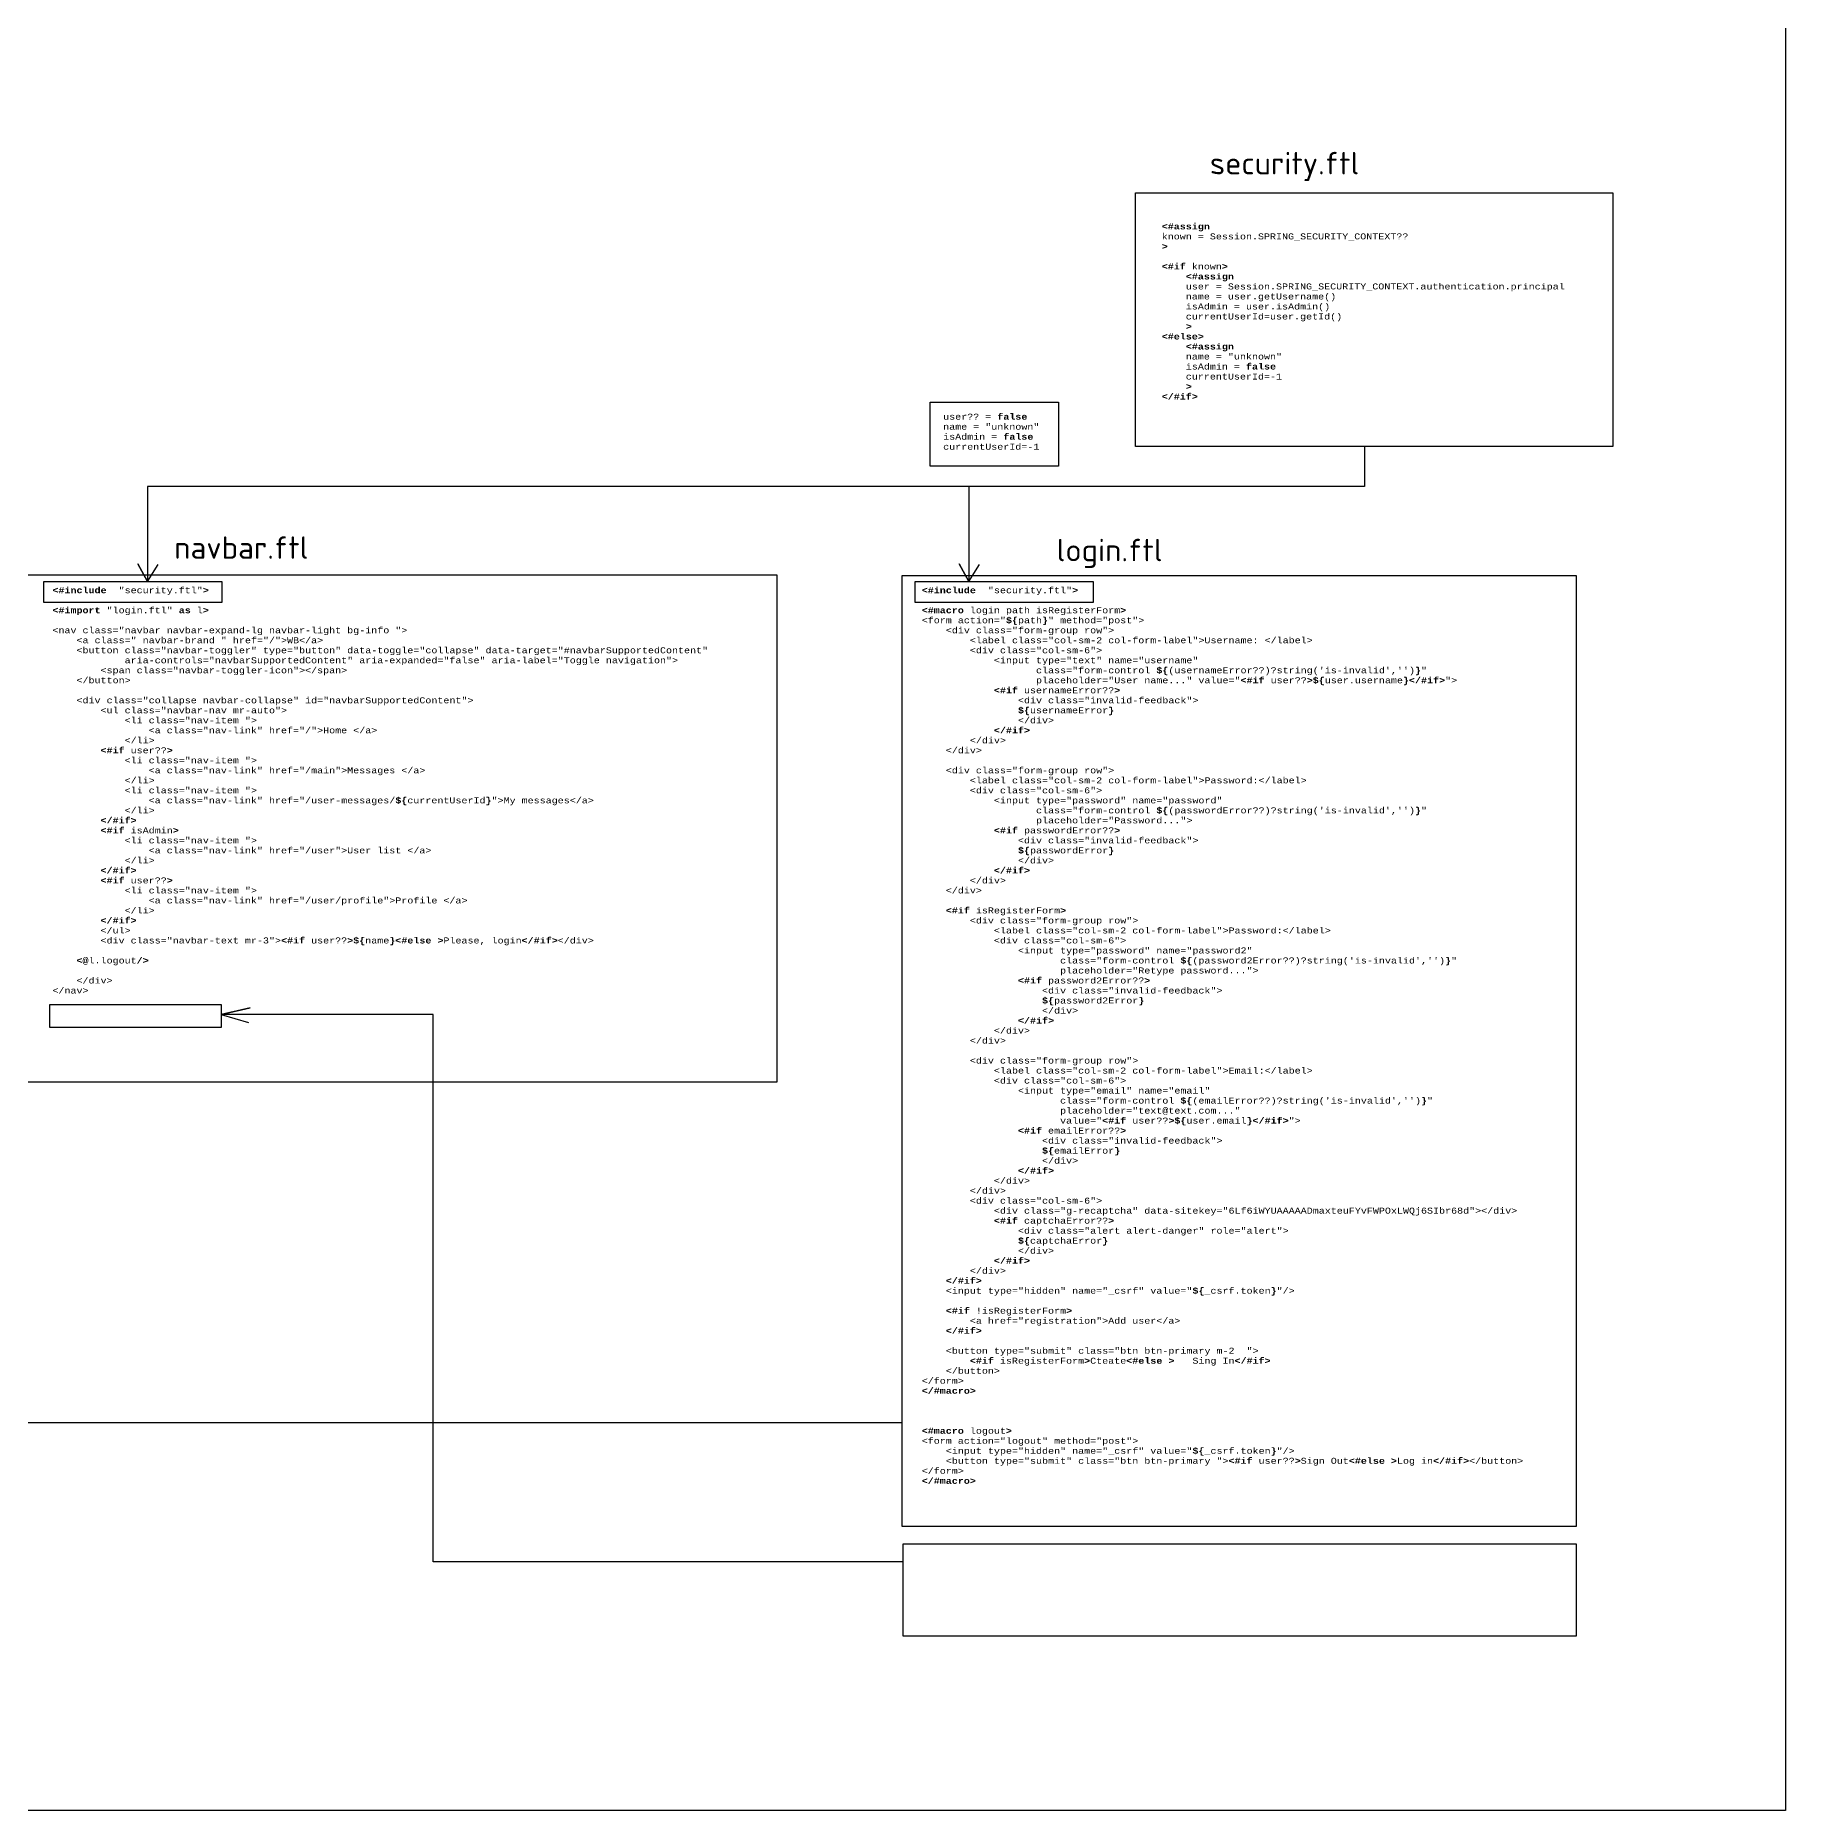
# Model space of a CAD drawing. Header units: millimetres. Extents: x 4991 to 8016, y 2113 to 3730.
# Drawn here: x 5980 to 6527, y 2113 to 2668 of the extents above; entities that cross this region are included whole.
import ezdxf

# ---------------------------------------------------------------- set-up
doc = ezdxf.new("R2010")
doc.units = ezdxf.units.MM
doc.styles.get("Standard").update_dxf_attribs({"font": 'arial.ttf'})

msp = doc.modelspace()

# ---------------------------------------------------------------- linework, layer by layer
at = {"color": 4, "lineweight": 30}
msp.add_lwpolyline([(5577.32, 2682.99), (6527.05, 2682.99), (6527.05, 2113.13), (5577.32, 2113.13)], close=True, dxfattribs=at)
at = {"color": 2, "lineweight": 30}
for points in [[(6324, 2618.38), (6473.14, 2618.38), (6473.14, 2539.21), (6324, 2539.21)], [(6259.86, 2553.03), (6299.95, 2553.03), (6299.95, 2533), (6259.86, 2533)], [(5983.01, 2497.01), (6038.56, 2497.01), (6038.56, 2490.44), (5983.01, 2490.44)], [(6255.21, 2497.01), (6310.76, 2497.01), (6310.76, 2490.44), (6255.21, 2490.44)]]:
    msp.add_lwpolyline(points, close=True, dxfattribs=at)
for points in [[(6395.51, 2539.21), (6395.51, 2526.69), (6015.35, 2526.69)], [(6015.35, 2526.69), (6015.35, 2497.01), (6012.34, 2502.56), (6015.35, 2497.01), (6018.68, 2502.3)], [(6271.9, 2526.69), (6271.9, 2497.01), (6268.89, 2502.56), (6271.9, 2497.01), (6275.23, 2502.3)]]:
    msp.add_lwpolyline(points, dxfattribs=at)
at = {"color": 1, "lineweight": 30}
msp.add_lwpolyline([(5977.76, 2499.07), (6211.96, 2499.07), (6211.96, 2340.63), (5977.76, 2340.63)], close=True, dxfattribs=at)
at = {"color": 6, "lineweight": 30}
for points in [[(6251.11, 2498.85), (6461.66, 2498.85), (6461.66, 2201.82), (6251.11, 2201.82)], [(5984.85, 2364.93), (6038.39, 2364.93), (6038.39, 2357.74), (5984.85, 2357.74)], [(6251.48, 2196.44), (6461.66, 2196.44), (6461.66, 2167.57), (6251.48, 2167.57)]]:
    msp.add_lwpolyline(points, close=True, dxfattribs=at)
for points in [[(6251.48, 2190.79), (6104.6, 2190.79), (6104.6, 2361.78), (6104.6, 2361.78), (6104.6, 2361.78), (6038.39, 2361.78), (6047.49, 2363.88), (6038.39, 2361.78), (6046.96, 2359.3)], [(5869.87, 2234.34), (5875.74, 2237.78), (5869.87, 2234.34), (5875.94, 2231.46), (5869.87, 2234.34), (6251.11, 2234.34), (6251.11, 2234.34)]]:
    msp.add_lwpolyline(points, dxfattribs=at)

# ---------------------------------------------------------------- texts
at = {"attachment_point": 1}
for s, width, insert, char_height in [('{\\fISOCPEUR|b0|i0|c0|p34;security.ftl}', 101.5882, (6347.23, 2631.19), 7), ('{\\fCourier New|b1|i0|c204|p49;\\H0.75x;\\C23;\\c3307724;<#assign^J\\fCourier New|b0|i0|c204|p49;\\C9;\\c13023145;known = Session.SPRING_SECURITY_CONTEXT\\C153;\\c12293992;??^J\\fCourier New|b1|i0|c204|p49;\\C23;\\c3307724;>^J^J<#if \\fCourier New|b0|i0|c204|p49;\\C9;\\c13023145;known\\fCourier New|b1|i0|c204|p49;\\C23;\\c3307724;>^J    <#assign^J    \\fCourier New|b0|i0|c204|p49;\\C9;\\c13023145;user = Session.SPRING_SECURITY_CONTEXT.authentication.principal^J    name = user.getUsername()^J    isAdmin = user.isAdmin()^J    currentUserId=user.getId()^J    \\fCourier New|b1|i0|c204|p49;\\C23;\\c3307724;>^J<#else>^J    <#assign^J    \\fCourier New|b0|i0|c204|p49;\\C9;\\c13023145;name = \\C75;\\c5867370;"unknown"^J    \\C9;\\c13023145;isAdmin = \\fCourier New|b1|i0|c204|p49;\\C23;\\c3307724;false^J    \\fCourier New|b0|i0|c204|p49;\\C9;\\c13023145;currentUserId=-\\C153;\\c12293992;1^J    \\fCourier New|b1|i0|c204|p49;\\C23;\\c3307724;>^J</#if>}', 143.1692, (6332.2, 2608.87), 2.5), ('{\\fCourier New|b1|i0|c204|p49;\\H0.75x;\\C23;\\c3307724;    \\fCourier New|b0|i0|c204|p49;\\C9;\\c13023145;user\\fCourier New|b0|i0|c0|p49;??\\fCourier New|b0|i0|c204|p49; = \\fCourier New|b1|i0|c0|p49;\\C23;\\c3307724;false\\P\\fCourier New|b1|i0|c204|p49;    \\fCourier New|b0|i0|c204|p49;\\C9;\\c13023145;name = \\C75;\\c5867370;"\\fCourier New|b0|i0|c0|p49;unknown\\fCourier New|b0|i0|c204|p49;"^J    \\C9;\\c13023145;isAdmin = \\fCourier New|b1|i0|c0|p49;\\C23;\\c3307724;false\\fCourier New|b1|i0|c204|p49;^J    \\fCourier New|b0|i0|c204|p49;\\C9;\\c13023145;currentUserId=\\fCourier New|b0|i0|c0|p49;-\\fCourier New|b0|i0|c204|p49;\\C153;\\c12293992;1}', 48.321, (6256.4, 2549.44), 2.5), ('{\\fISOCPEUR|b0|i0|c0|p34;navbar.ftl}', 101.5882, (6023.75, 2511.11), 7), ('{\\fISOCPEUR|b0|i0|c0|p34;login.ftl}', 101.5882, (6299.36, 2510.34), 7), ('{\\fCourier New|b1|i0|c204|p49;\\H0.75x;\\C23;\\c3307724;<#include  \\fCourier New|b0|i0|c204|p49;\\C75;\\c5867370;"security.ftl"\\fCourier New|b1|i0|c204|p49;\\C23;\\c3307724;>\\fCourier New|b1|i0|c0|p49;\\P\\fCourier New|b1|i0|c204|p49;^J<#import \\fCourier New|b0|i0|c204|p49;\\C75;\\c5867370;"login.ftl" \\fCourier New|b1|i0|c204|p49;\\C23;\\c3307724;as \\fCourier New|b0|i0|c204|p49;\\C9;\\c13023145;l\\fCourier New|b1|i0|c204|p49;\\C23;\\c3307724;>^J^J\\fCourier New|b0|i0|c204|p49;\\C43;\\c6995944;<nav \\C9;\\c12237498;class=\\C73;\\c6406821;"navbar navbar-expand-lg navbar-light bg-info "\\C43;\\c6995944;>^J    <a \\C9;\\c12237498;class=\\C73;\\c6406821;" navbar-brand " \\C9;\\c12237498;href=\\C73;\\c6406821;"/"\\C43;\\c6995944;>\\C9;\\c13023145;WB\\C43;\\c6995944;</a>^J    <button \\C9;\\c12237498;class=\\C73;\\c6406821;"navbar-toggler" \\C9;\\c12237498;type=\\C73;\\c6406821;"button" \\C9;\\c12237498;data-toggle=\\C73;\\c6406821;"collapse" \\C9;\\c12237498;data-target=\\C73;\\c6406821;"#navbarSupportedContent"^J            \\C9;\\c12237498;aria-controls=\\C73;\\c6406821;"navbarSupportedContent" \\C9;\\c12237498;aria-expanded=\\C73;\\c6406821;"false" \\C9;\\c12237498;aria-label=\\C73;\\c6406821;"Toggle navigation"\\C43;\\c6995944;>^J        <span \\C9;\\c12237498;class=\\C73;\\c6406821;"navbar-toggler-icon"\\C43;\\c6995944;></span>^J    </button>^J^J    <div \\C9;\\c12237498;class=\\C73;\\c6406821;"collapse navbar-collapse" \\C9;\\c12237498;id=\\C73;\\c6406821;"navbarSupportedContent"\\C43;\\c6995944;>^J        <ul \\C9;\\c12237498;class=\\C73;\\c6406821;"navbar-nav mr-auto"\\C43;\\c6995944;>^J            <li \\C9;\\c12237498;class=\\C73;\\c6406821;"nav-item "\\C43;\\c6995944;>^J                <a \\C9;\\c12237498;class=\\C73;\\c6406821;"nav-link" \\C9;\\c12237498;href=\\C73;\\c6406821;"/"\\C43;\\c6995944;>\\C9;\\c13023145;Home \\C43;\\c6995944;</a>^J            </li>^J        \\fCourier New|b1|i0|c204|p49;\\C23;\\c3307724;<#if \\fCourier New|b0|i0|c204|p49;\\C9;\\c13023145;user\\C153;\\c12293992;??\\fCourier New|b1|i0|c204|p49;\\C23;\\c3307724;>^J            \\fCourier New|b0|i0|c204|p49;\\C43;\\c6995944;<li \\C9;\\c12237498;class=\\C73;\\c6406821;"nav-item "\\C43;\\c6995944;>^J                <a \\C9;\\c12237498;class=\\C73;\\c6406821;"nav-link" \\C9;\\c12237498;href=\\C73;\\c6406821;"/main"\\C43;\\c6995944;>\\C9;\\c13023145;Messages \\C43;\\c6995944;</a>^J            </li>^J            <li \\C9;\\c12237498;class=\\C73;\\c6406821;"nav-item "\\C43;\\c6995944;>^J                <a \\C9;\\c12237498;class=\\C73;\\c6406821;"nav-link" \\C9;\\c12237498;href=\\C73;\\c6406821;"/user-messages/\\fCourier New|b1|i0|c204|p49;\\C23;\\c3307724;$\\{\\fCourier New|b0|i0|c204|p49;\\C9;\\c13023145;currentUserId\\fCourier New|b1|i0|c204|p49;\\C23;\\c3307724;\\}\\fCourier New|b0|i0|c204|p49;\\C73;\\c6406821;"\\C43;\\c6995944;>\\C9;\\c13023145;My messages\\C43;\\c6995944;</a>^J            </li>^J        \\fCourier New|b1|i0|c204|p49;\\C23;\\c3307724;</#if>^J        <#if \\fCourier New|b0|i0|c204|p49;\\C9;\\c13023145;isAdmin\\fCourier New|b1|i0|c204|p49;\\C23;\\c3307724;>^J            \\fCourier New|b0|i0|c204|p49;\\C43;\\c6995944;<li \\C9;\\c12237498;class=\\C73;\\c6406821;"nav-item "\\C43;\\c6995944;>^J                <a \\C9;\\c12237498;class=\\C73;\\c6406821;"nav-link" \\C9;\\c12237498;href=\\C73;\\c6406821;"/user"\\C43;\\c6995944;>\\C9;\\c13023145;User list \\C43;\\c6995944;</a>^J            </li>^J        \\fCourier New|b1|i0|c204|p49;\\C23;\\c3307724;</#if>^J        <#if \\fCourier New|b0|i0|c204|p49;\\C9;\\c13023145;user\\C153;\\c12293992;??\\fCourier New|b1|i0|c204|p49;\\C23;\\c3307724;>^J            \\fCourier New|b0|i0|c204|p49;\\C43;\\c6995944;<li \\C9;\\c12237498;class=\\C73;\\c6406821;"nav-item "\\C43;\\c6995944;>^J                <a \\C9;\\c12237498;class=\\C73;\\c6406821;"nav-link" \\C9;\\c12237498;href=\\C73;\\c6406821;"/user/profile"\\C43;\\c6995944;>\\C9;\\c13023145;Profile \\C43;\\c6995944;</a>^J            </li>^J        \\fCourier New|b1|i0|c204|p49;\\C23;\\c3307724;</#if>^J        \\fCourier New|b0|i0|c204|p49;\\C43;\\c6995944;</ul>^J        <div \\C9;\\c12237498;class=\\C73;\\c6406821;"navbar-text mr-3"\\C43;\\c6995944;>\\fCourier New|b1|i0|c204|p49;\\C23;\\c3307724;<#if \\fCourier New|b0|i0|c204|p49;\\C9;\\c13023145;user\\C153;\\c12293992;??\\fCourier New|b1|i0|c204|p49;\\C23;\\c3307724;>$\\{\\fCourier New|b0|i0|c204|p49;\\C9;\\c13023145;name\\fCourier New|b1|i0|c204|p49;\\C23;\\c3307724;\\}<#else >\\fCourier New|b0|i0|c204|p49;\\C9;\\c13023145;Please, login\\fCourier New|b1|i0|c204|p49;\\C23;\\c3307724;</#if>\\fCourier New|b0|i0|c204|p49;\\C43;\\c6995944;</div>\\fCourier New|b0|i0|c0|p49;\\P\\fCourier New|b0|i0|c204|p49;^J    \\fCourier New|b1|i0|c204|p49;\\C23;\\c3307724;<@\\fCourier New|b0|i0|c204|p49;\\C9;\\c13023145;l.logout\\fCourier New|b1|i0|c204|p49;\\C23;\\c3307724;/>\\fCourier New|b1|i0|c0|p49;\\P\\fCourier New|b1|i0|c204|p49;^J    \\fCourier New|b0|i0|c204|p49;\\C43;\\c6995944;</div>^J</nav>}', 268.3818, (5985.68, 2495.23), 2.5), ('{\\fCourier New|b1|i0|c204|p49;\\H0.75x;\\C23;\\c3307724;<#include  \\fCourier New|b0|i0|c204|p49;\\C75;\\c5867370;"security.ftl"\\fCourier New|b1|i0|c204|p49;\\C23;\\c3307724;>\\fCourier New|b1|i0|c0|p49;\\P\\P\\fCourier New|b1|i0|c204|p49;<#macro \\fCourier New|b0|i0|c204|p49;\\C9;\\c13023145;login path isRegisterForm\\fCourier New|b1|i0|c204|p49;\\C23;\\c3307724;>^J\\fCourier New|b0|i0|c204|p49;\\C43;\\c6995944;<form \\C9;\\c12237498;action=\\C73;\\c6406821;"\\fCourier New|b1|i0|c204|p49;\\C23;\\c3307724;$\\{\\fCourier New|b0|i0|c204|p49;\\C9;\\c13023145;path\\fCourier New|b1|i0|c204|p49;\\C23;\\c3307724;\\}\\fCourier New|b0|i0|c204|p49;\\C73;\\c6406821;" \\C9;\\c12237498;method=\\C73;\\c6406821;"post"\\C43;\\c6995944;>^J    <div \\C9;\\c12237498;class=\\C73;\\c6406821;"form-group row"\\C43;\\c6995944;>^J        <label \\C9;\\c12237498;class=\\C73;\\c6406821;"col-sm-2 col-form-label"\\C43;\\c6995944;>\\C9;\\c13023145;Username: \\C43;\\c6995944;</label>^J        <div \\C9;\\c12237498;class=\\C73;\\c6406821;"col-sm-6"\\C43;\\c6995944;>^J            <input \\C9;\\c12237498;type=\\C73;\\c6406821;"text" \\C9;\\c12237498;name=\\C73;\\c6406821;"username"^J                   \\C9;\\c12237498;class=\\C73;\\c6406821;"form-control \\fCourier New|b1|i0|c204|p49;\\C23;\\c3307724;$\\{\\fCourier New|b0|i0|c204|p49;\\C9;\\c13023145;(usernameError\\C153;\\c12293992;??\\C9;\\c13023145;)\\C153;\\c12293992;?\\C9;\\c13023145;string(\\C75;\\c5867370;\'is-invalid\'\\C23;\\c3307724;,\\C75;\\c5867370;\'\'\\C9;\\c13023145;)\\fCourier New|b1|i0|c204|p49;\\C23;\\c3307724;\\}\\fCourier New|b0|i0|c204|p49;\\C73;\\c6406821;"^J                   \\C9;\\c12237498;placeholder=\\C73;\\c6406821;"User name..." \\C9;\\c12237498;value=\\C73;\\c6406821;"\\fCourier New|b1|i0|c204|p49;\\C23;\\c3307724;<#if \\fCourier New|b0|i0|c204|p49;\\C9;\\c13023145;user\\C153;\\c12293992;??\\fCourier New|b1|i0|c204|p49;\\C23;\\c3307724;>$\\{\\fCourier New|b0|i0|c204|p49;\\C9;\\c13023145;user.username\\fCourier New|b1|i0|c204|p49;\\C23;\\c3307724;\\}</#if>\\fCourier New|b0|i0|c204|p49;\\C73;\\c6406821;"\\C43;\\c6995944;>^J            \\fCourier New|b1|i0|c204|p49;\\C23;\\c3307724;<#if \\fCourier New|b0|i0|c204|p49;\\C9;\\c13023145;usernameError\\C153;\\c12293992;??\\fCourier New|b1|i0|c204|p49;\\C23;\\c3307724;>^J                \\fCourier New|b0|i0|c204|p49;\\C43;\\c6995944;<div \\C9;\\c12237498;class=\\C73;\\c6406821;"invalid-feedback"\\C43;\\c6995944;>^J                \\fCourier New|b1|i0|c204|p49;\\C23;\\c3307724;$\\{\\fCourier New|b0|i0|c204|p49;\\C9;\\c13023145;usernameError\\fCourier New|b1|i0|c204|p49;\\C23;\\c3307724;\\}^J                \\fCourier New|b0|i0|c204|p49;\\C43;\\c6995944;</div>^J            \\fCourier New|b1|i0|c204|p49;\\C23;\\c3307724;</#if>^J        \\fCourier New|b0|i0|c204|p49;\\C43;\\c6995944;</div>^J    </div>^J^J    <div \\C9;\\c12237498;class=\\C73;\\c6406821;"form-group row"\\C43;\\c6995944;>^J        <label \\C9;\\c12237498;class=\\C73;\\c6406821;"col-sm-2 col-form-label"\\C43;\\c6995944;>\\C9;\\c13023145;Password:\\C43;\\c6995944;</label>^J        <div \\C9;\\c12237498;class=\\C73;\\c6406821;"col-sm-6"\\C43;\\c6995944;>^J            <input \\C9;\\c12237498;type=\\C73;\\c6406821;"password" \\C9;\\c12237498;name=\\C73;\\c6406821;"password"^J                   \\C9;\\c12237498;class=\\C73;\\c6406821;"form-control \\fCourier New|b1|i0|c204|p49;\\C23;\\c3307724;$\\{\\fCourier New|b0|i0|c204|p49;\\C9;\\c13023145;(passwordError\\C153;\\c12293992;??\\C9;\\c13023145;)\\C153;\\c12293992;?\\C9;\\c13023145;string(\\C75;\\c5867370;\'is-invalid\'\\C23;\\c3307724;,\\C75;\\c5867370;\'\'\\C9;\\c13023145;)\\fCourier New|b1|i0|c204|p49;\\C23;\\c3307724;\\}\\fCourier New|b0|i0|c204|p49;\\C73;\\c6406821;"^J                   \\C9;\\c12237498;placeholder=\\C73;\\c6406821;"Password..."\\C43;\\c6995944;>^J            \\fCourier New|b1|i0|c204|p49;\\C23;\\c3307724;<#if \\fCourier New|b0|i0|c204|p49;\\C9;\\c13023145;passwordError\\C153;\\c12293992;??\\fCourier New|b1|i0|c204|p49;\\C23;\\c3307724;>^J                \\fCourier New|b0|i0|c204|p49;\\C43;\\c6995944;<div \\C9;\\c12237498;class=\\C73;\\c6406821;"invalid-feedback"\\C43;\\c6995944;>^J                \\fCourier New|b1|i0|c204|p49;\\C23;\\c3307724;$\\{\\fCourier New|b0|i0|c204|p49;\\C9;\\c13023145;passwordError\\fCourier New|b1|i0|c204|p49;\\C23;\\c3307724;\\}^J                \\fCourier New|b0|i0|c204|p49;\\C43;\\c6995944;</div>^J            \\fCourier New|b1|i0|c204|p49;\\C23;\\c3307724;</#if>^J        \\fCourier New|b0|i0|c204|p49;\\C43;\\c6995944;</div>^J    </div>^J^J    \\fCourier New|b1|i0|c204|p49;\\C23;\\c3307724;<#if \\fCourier New|b0|i0|c204|p49;\\C9;\\c13023145;isRegisterForm\\fCourier New|b1|i0|c204|p49;\\C23;\\c3307724;>^J        \\fCourier New|b0|i0|c204|p49;\\C43;\\c6995944;<div \\C9;\\c12237498;class=\\C73;\\c6406821;"form-group row"\\C43;\\c6995944;>^J            <label \\C9;\\c12237498;class=\\C73;\\c6406821;"col-sm-2 col-form-label"\\C43;\\c6995944;>\\C9;\\c13023145;Password:\\C43;\\c6995944;</label>^J            <div \\C9;\\c12237498;class=\\C73;\\c6406821;"col-sm-6"\\C43;\\c6995944;>^J                <input \\C9;\\c12237498;type=\\C73;\\c6406821;"password" \\C9;\\c12237498;name=\\C73;\\c6406821;"password2"^J                       \\C9;\\c12237498;class=\\C73;\\c6406821;"form-control \\fCourier New|b1|i0|c204|p49;\\C23;\\c3307724;$\\{\\fCourier New|b0|i0|c204|p49;\\C9;\\c13023145;(password2Error\\C153;\\c12293992;??\\C9;\\c13023145;)\\C153;\\c12293992;?\\C9;\\c13023145;string(\\C75;\\c5867370;\'is-invalid\'\\C23;\\c3307724;,\\C75;\\c5867370;\'\'\\C9;\\c13023145;)\\fCourier New|b1|i0|c204|p49;\\C23;\\c3307724;\\}\\fCourier New|b0|i0|c204|p49;\\C73;\\c6406821;"^J                       \\C9;\\c12237498;placeholder=\\C73;\\c6406821;"Retype password..."\\C43;\\c6995944;>^J                \\fCourier New|b1|i0|c204|p49;\\C23;\\c3307724;<#if \\fCourier New|b0|i0|c204|p49;\\C9;\\c13023145;password2Error\\C153;\\c12293992;??\\fCourier New|b1|i0|c204|p49;\\C23;\\c3307724;>^J                    \\fCourier New|b0|i0|c204|p49;\\C43;\\c6995944;<div \\C9;\\c12237498;class=\\C73;\\c6406821;"invalid-feedback"\\C43;\\c6995944;>^J                    \\fCourier New|b1|i0|c204|p49;\\C23;\\c3307724;$\\{\\fCourier New|b0|i0|c204|p49;\\C9;\\c13023145;password2Error\\fCourier New|b1|i0|c204|p49;\\C23;\\c3307724;\\}^J                    \\fCourier New|b0|i0|c204|p49;\\C43;\\c6995944;</div>^J                \\fCourier New|b1|i0|c204|p49;\\C23;\\c3307724;</#if>^J            \\fCourier New|b0|i0|c204|p49;\\C43;\\c6995944;</div>^J        </div>^J^J        <div \\C9;\\c12237498;class=\\C73;\\c6406821;"form-group row"\\C43;\\c6995944;>^J            <label \\C9;\\c12237498;class=\\C73;\\c6406821;"col-sm-2 col-form-label"\\C43;\\c6995944;>\\C9;\\c13023145;Email:\\C43;\\c6995944;</label>^J            <div \\C9;\\c12237498;class=\\C73;\\c6406821;"col-sm-6"\\C43;\\c6995944;>^J                <input \\C9;\\c12237498;type=\\C73;\\c6406821;"email" \\C9;\\c12237498;name=\\C73;\\c6406821;"email"^J                       \\C9;\\c12237498;class=\\C73;\\c6406821;"form-control \\fCourier New|b1|i0|c204|p49;\\C23;\\c3307724;$\\{\\fCourier New|b0|i0|c204|p49;\\C9;\\c13023145;(emailError\\C153;\\c12293992;??\\C9;\\c13023145;)\\C153;\\c12293992;?\\C9;\\c13023145;string(\\C75;\\c5867370;\'is-invalid\'\\C23;\\c3307724;,\\C75;\\c5867370;\'\'\\C9;\\c13023145;)\\fCourier New|b1|i0|c204|p49;\\C23;\\c3307724;\\}\\fCourier New|b0|i0|c204|p49;\\C73;\\c6406821;"^J                       \\C9;\\c12237498;placeholder=\\C73;\\c6406821;"text@text.com..."^J                       \\C9;\\c12237498;value=\\C73;\\c6406821;"\\fCourier New|b1|i0|c204|p49;\\C23;\\c3307724;<#if \\fCourier New|b0|i0|c204|p49;\\C9;\\c13023145;user\\C153;\\c12293992;??\\fCourier New|b1|i0|c204|p49;\\C23;\\c3307724;>$\\{\\fCourier New|b0|i0|c204|p49;\\C9;\\c13023145;user.email\\fCourier New|b1|i0|c204|p49;\\C23;\\c3307724;\\}</#if>\\fCourier New|b0|i0|c204|p49;\\C73;\\c6406821;"\\C43;\\c6995944;>^J                \\fCourier New|b1|i0|c204|p49;\\C23;\\c3307724;<#if \\fCourier New|b0|i0|c204|p49;\\C9;\\c13023145;emailError\\C153;\\c12293992;??\\fCourier New|b1|i0|c204|p49;\\C23;\\c3307724;>^J                    \\fCourier New|b0|i0|c204|p49;\\C43;\\c6995944;<div \\C9;\\c12237498;class=\\C73;\\c6406821;"invalid-feedback"\\C43;\\c6995944;>^J                    \\fCourier New|b1|i0|c204|p49;\\C23;\\c3307724;$\\{\\fCourier New|b0|i0|c204|p49;\\C9;\\c13023145;emailError\\fCourier New|b1|i0|c204|p49;\\C23;\\c3307724;\\}^J                    \\fCourier New|b0|i0|c204|p49;\\C43;\\c6995944;</div>^J                \\fCourier New|b1|i0|c204|p49;\\C23;\\c3307724;</#if>^J            \\fCourier New|b0|i0|c204|p49;\\C43;\\c6995944;</div>^J        </div>^J        <div \\C9;\\c12237498;class=\\C73;\\c6406821;"col-sm-6"\\C43;\\c6995944;>^J            <div \\C9;\\c12237498;class=\\C73;\\c6406821;"g-recaptcha" \\C9;\\c12237498;data-sitekey=\\C73;\\c6406821;"6Lf6iWYUAAAAADmaxteuFYvFWPOxLWQj6SIbr68d"\\C43;\\c6995944;></div>^J            \\fCourier New|b1|i0|c204|p49;\\C23;\\c3307724;<#if \\fCourier New|b0|i0|c204|p49;\\C9;\\c13023145;captchaError\\C153;\\c12293992;??\\fCourier New|b1|i0|c204|p49;\\C23;\\c3307724;>^J                \\fCourier New|b0|i0|c204|p49;\\C43;\\c6995944;<div \\C9;\\c12237498;class=\\C73;\\c6406821;"alert alert-danger" \\C9;\\c12237498;role=\\C73;\\c6406821;"alert"\\C43;\\c6995944;>^J                \\fCourier New|b1|i0|c204|p49;\\C23;\\c3307724;$\\{\\fCourier New|b0|i0|c204|p49;\\C9;\\c13023145;captchaError\\fCourier New|b1|i0|c204|p49;\\C23;\\c3307724;\\}^J                \\fCourier New|b0|i0|c204|p49;\\C43;\\c6995944;</div>^J            \\fCourier New|b1|i0|c204|p49;\\C23;\\c3307724;</#if>^J        \\fCourier New|b0|i0|c204|p49;\\C43;\\c6995944;</div>^J    \\fCourier New|b1|i0|c204|p49;\\C23;\\c3307724;</#if>^J    \\fCourier New|b0|i0|c204|p49;\\C43;\\c6995944;<input \\C9;\\c12237498;type=\\C73;\\c6406821;"hidden" \\C9;\\c12237498;name=\\C73;\\c6406821;"_csrf" \\C9;\\c12237498;value=\\C73;\\c6406821;"\\fCourier New|b1|i0|c204|p49;\\C23;\\c3307724;$\\{\\fCourier New|b0|i0|c204|p49;\\C9;\\c13023145;_csrf.token\\fCourier New|b1|i0|c204|p49;\\C23;\\c3307724;\\}\\fCourier New|b0|i0|c204|p49;\\C73;\\c6406821;"\\C43;\\c6995944;/>^J^J    \\fCourier New|b1|i0|c204|p49;\\C23;\\c3307724;<#if \\fCourier New|b0|i0|c204|p49;\\C153;\\c12293992;!\\C9;\\c13023145;isRegisterForm\\fCourier New|b1|i0|c204|p49;\\C23;\\c3307724;>^J        \\fCourier New|b0|i0|c204|p49;\\C43;\\c6995944;<a \\C9;\\c12237498;href=\\C73;\\c6406821;"registration"\\C43;\\c6995944;>\\C9;\\c13023145;Add user\\C43;\\c6995944;</a>^J    \\fCourier New|b1|i0|c204|p49;\\C23;\\c3307724;</#if>^J^J    \\fCourier New|b0|i0|c204|p49;\\C43;\\c6995944;<button \\C9;\\c12237498;type=\\C73;\\c6406821;"submit" \\C9;\\c12237498;class=\\C73;\\c6406821;"btn btn-primary m-2  "\\C43;\\c6995944;>^J        \\fCourier New|b1|i0|c204|p49;\\C23;\\c3307724;<#if \\fCourier New|b0|i0|c204|p49;\\C9;\\c13023145;isRegisterForm\\fCourier New|b1|i0|c204|p49;\\C23;\\c3307724;>\\fCourier New|b0|i0|c204|p49;\\C9;\\c13023145;Cteate\\fCourier New|b1|i0|c204|p49;\\C23;\\c3307724;<#else >   \\fCourier New|b0|i0|c204|p49;\\C9;\\c13023145;Sing In\\fCourier New|b1|i0|c204|p49;\\C23;\\c3307724;</#if>^J    \\fCourier New|b0|i0|c204|p49;\\C43;\\c6995944;</button>^J</form>^J\\fCourier New|b1|i0|c204|p49;\\C23;\\c3307724;</#macro>\\fCourier New|b1|i0|c0|p49;\\P\\P\\fCourier New|b1|i0|c204|p49;^J^J<#macro \\fCourier New|b0|i0|c204|p49;\\C9;\\c13023145;logout\\fCourier New|b1|i0|c204|p49;\\C23;\\c3307724;>^J\\fCourier New|b0|i0|c204|p49;\\C43;\\c6995944;<form \\C9;\\c12237498;action=\\C73;\\c6406821;"logout" \\C9;\\c12237498;method=\\C73;\\c6406821;"post"\\C43;\\c6995944;>^J    <input \\C9;\\c12237498;type=\\C73;\\c6406821;"hidden" \\C9;\\c12237498;name=\\C73;\\c6406821;"_csrf" \\C9;\\c12237498;value=\\C73;\\c6406821;"\\fCourier New|b1|i0|c204|p49;\\C23;\\c3307724;$\\{\\fCourier New|b0|i0|c204|p49;\\C9;\\c13023145;_csrf.token\\fCourier New|b1|i0|c204|p49;\\C23;\\c3307724;\\}\\fCourier New|b0|i0|c204|p49;\\C73;\\c6406821;"\\C43;\\c6995944;/>^J    <button \\C9;\\c12237498;type=\\C73;\\c6406821;"submit" \\C9;\\c12237498;class=\\C73;\\c6406821;"btn btn-primary "\\C43;\\c6995944;>\\fCourier New|b1|i0|c204|p49;\\C23;\\c3307724;<#if \\fCourier New|b0|i0|c204|p49;\\C9;\\c13023145;user\\C153;\\c12293992;??\\fCourier New|b1|i0|c204|p49;\\C23;\\c3307724;>\\fCourier New|b0|i0|c204|p49;\\C9;\\c13023145;Sign Out\\fCourier New|b1|i0|c204|p49;\\C23;\\c3307724;<#else >\\fCourier New|b0|i0|c204|p49;\\C9;\\c13023145;Log in\\fCourier New|b1|i0|c204|p49;\\C23;\\c3307724;</#if>\\fCourier New|b0|i0|c204|p49;\\C43;\\c6995944;</button>^J</form>^J\\fCourier New|b1|i0|c204|p49;\\C23;\\c3307724;</#macro>}', 231.4685, (6257.23, 2495.23), 2.5)]:
    msp.add_mtext_dynamic_manual_height_columns(s, width=width, gutter_width=12.5, heights=[0], dxfattribs=dict(at, insert=insert, char_height=char_height))

doc.saveas('drawing.dxf')
